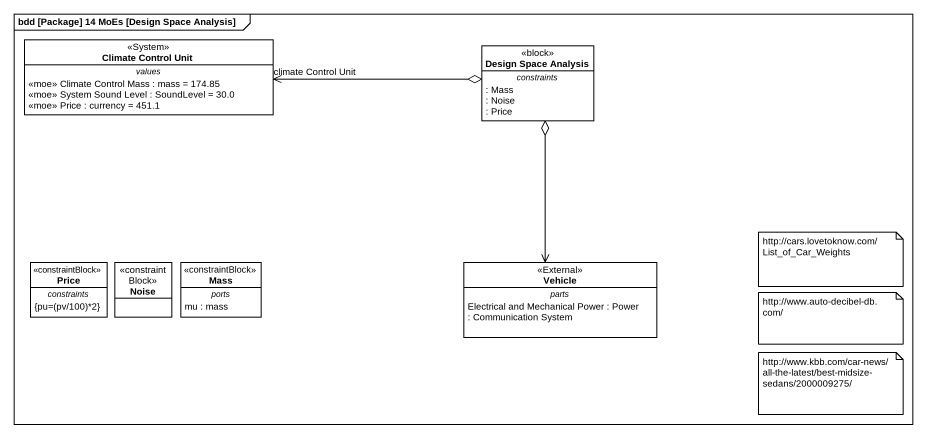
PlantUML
@startuml
mainframe bdd [Package] 14 MoEs [Design Space Analysis]
hide circle
hide empty members
class "Climate Control Unit" as Climate_Control_Unit <<System>> {
  -- values --
  <<moe>> Climate Control Mass : mass = 174.85
  <<moe>> System Sound Level : SoundLevel = 30.0
  <<moe>> Price : currency = 451.1
}
class "Design Space Analysis" as Design_Space_Analysis <<block>> {
  -- constraints --
  : Mass
  : Noise
  : Price
}
class Price <<constraintBlock>> {
  -- constraints --
  {field} {pu=(pv/100)*2}
}
class Noise <<constraintBlock>>
class Mass <<constraintBlock>> {
  -- ports --
  mu : mass
}
class Vehicle <<External>> {
  -- parts --
  Electrical and Mechanical Power : Power
  : Communication System
}
Design_Space_Analysis o-left-> "climate Control Unit" Climate_Control_Unit
Vehicle <-up-o Design_Space_Analysis
note as N1
  http://cars.lovetoknow.com/List_of_Car_Weights
end note
note as N2
  http://www.auto-decibel-db.com/
end note
note as N3
  http://www.kbb.com/car-news/all-the-latest/best-midsize-sedans/2000009275/
end note
@enduml
